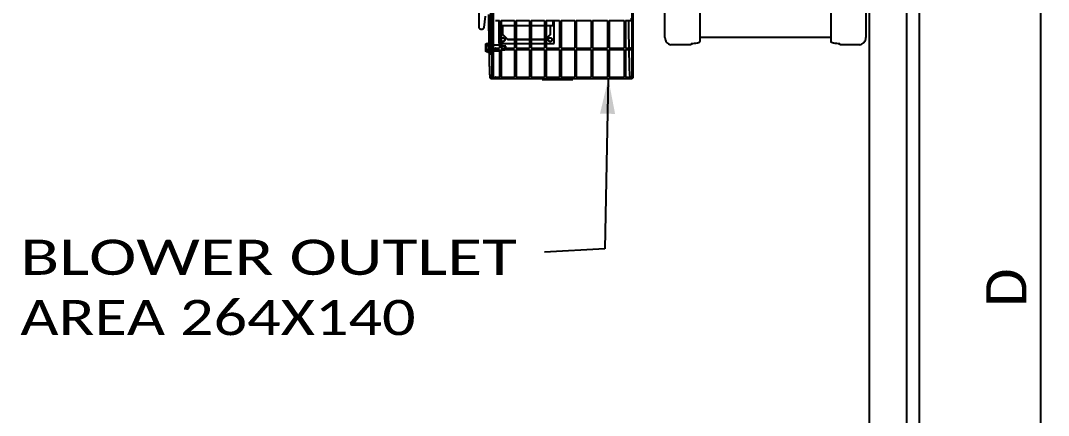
# Model space of a CAD drawing. Header units: millimetres. Extents: x 6781 to 13993, y -7973 to 4183.
# Drawn here: x 9052 to 10074, y 2448 to 2841 of the extents above; entities that cross this region are included whole.
import ezdxf
from ezdxf.enums import TextEntityAlignment as Align

# ---------------------------------------------------------------- set-up
doc = ezdxf.new("R2010")
doc.units = ezdxf.units.MM
doc.header["$LTSCALE"] = 307.34
doc.header["$PDMODE"] = 3
doc.header["$PDSIZE"] = 8
doc.layers.get('0').update_dxf_attribs({"linetype": 'CONTINUOUS'})
doc.layers.get('Defpoints').update_dxf_attribs({"linetype": 'CONTINUOUS'})
doc.styles.get("Standard").update_dxf_attribs({"font": 'calibri.ttf'})
doc.dimstyles.new('DIMSTYLE_1', dxfattribs={"dimtxt": 40, "dimasz": 35, "dimexe": 1.5, "dimexo": 1, "dimgap": 1, "dimtad": 1, "dimdsep": 46, "dimtxsty": 'Standard', "dimblk": '_FILLED', "dimblk1": '_FILLED', "dimblk2": '_FILLED', "dimcen": 0.09, "dimazin": 2, "dimtp": 0.01, "dimtm": 0.01, "dimtfac": 1, "dimtofl": 0, "dimtmove": 0, "dimatfit": 3, "dimldrblk": '_FILLED', "dimfxl": 1, "dimtolj": 1, "dimarcsym": 0})
doc.dimstyles.get("Standard").update_dxf_attribs({"dimtxt": 35, "dimasz": 35, "dimexe": 1.5, "dimexo": 1, "dimtad": 1, "dimdsep": 46, "dimtxsty": 'Standard', "dimblk": '_FILLED', "dimblk1": '_FILLED', "dimblk2": '_FILLED', "dimcen": 0.09, "dimazin": 2, "dimtol": 1, "dimtp": 0.01, "dimtm": 0.01, "dimtfac": 1, "dimtofl": 0, "dimtmove": 0, "dimatfit": 3, "dimldrblk": '_FILLED', "dimfxl": 1, "dimtolj": 1, "dimarcsym": 0})

# ---------------------------------------------------------------- blocks, each defined once
blk = doc.blocks.new('_FILLED')
at = {"color": 0, "linetype": 'ByBlock'}
blk.add_solid([(0, 0), (-1, 0.214), (-1, -0.214)], dxfattribs=at)
blk = doc.blocks.new('*D345')
at = {"color": 0, "linetype": 'Continuous', "lineweight": -2}
for p, q in [((9972, 3061.1), (10068.4, 3061.1)), ((10066.9, 2107.7), (10066.9, 3026.1)), ((9952.7, 2072.7), (10068.4, 2072.7))]:
    blk.add_line(p, q, dxfattribs=at)
at = {"layer": 'Defpoints', "color": 0}
for p in [(9971, 3061.1), (10066.9, 3061.1), (9951.7, 2072.7)]:
    blk.add_point(p, dxfattribs=at)
at = {"color": 0, "linetype": 'ByBlock', "lineweight": -2, "xscale": 35, "yscale": 35, "zscale": 35}
for p, rotation in [((10066.9, 3061.1), 90), ((10066.9, 2072.7), 270)]:
    blk.add_blockref('_FILLED', p, dxfattribs=dict(at, rotation=rotation))
at = {"color": 0, "lineweight": 25, "insert": (10012.5, 2574.8), "char_height": 40, "attachment_point": 2, "rotation": 90, "line_spacing_factor": 0.9}
blk.add_mtext('\\A1;D', dxfattribs=at)

msp = doc.modelspace()

# ---------------------------------------------------------------- linework, layer by layer
at = {"color": 0, "linetype": 'Continuous', "lineweight": 25}
for p, q in [((9520.89973, 2783.65869), (9520.89973, 3047.65869)), ((9522.09967, 2782.65869), (9522.09967, 3047.65869)), ((9660.09367, 2782.65869), (9660.09367, 3047.65845)), ((9661.29362, 2783.65845), (9661.29362, 3047.65845)), ((9896.03522, 2979.38254), (9896.03522, 2161.93269)), ((9933.03522, 2979.38254), (9933.03522, 2161.93269)), ((9946.03522, 2161.93269), (9946.03522, 2979.38254)), ((9692.77341, 2823.75845), (9692.77341, 2963.75845)), ((9892.77341, 2963.75845), (9892.77341, 2823.75845)), ((9727.77341, 2820.01372), (9727.77341, 2916.74947)), ((9857.77341, 2916.74947), (9857.77341, 2820.01372)), ((9519.19499, 2907.10942), (9519.19453, 2809.35944)), ((9520.69492, 2907.10942), (9520.69446, 2809.35944)), ((9507.55706, 2848.13649), (9507.5316, 2834.40507)), ((9507.57079, 2847.84409), (9507.54533, 2834.11266)), ((9512.77604, 2833.85341), (9514.3341, 2845.1609)), ((9518.23379, 2846.86327), (9518.23375, 2839.63888)), ((9507.53364, 2834.31283), (9507.5316, 2834.40507)), ((9507.54533, 2834.11266), (9507.54737, 2834.02043)), ((9518.15359, 2839.63888), (9518.1535, 2819.63889)), ((9518.43347, 2839.62365), (9518.15359, 2839.63888)), ((9518.15359, 2839.63888), (9518.50811, 2839.63888)), ((9518.43338, 2819.62365), (9518.43347, 2839.62365)), ((9518.43347, 2839.62365), (9518.50811, 2839.62365)), ((9518.50811, 2840.61959), (9518.50808, 2833.61959)), ((9518.50808, 2833.61959), (9518.55472, 2833.61705)), ((9518.55476, 2840.61705), (9518.50811, 2840.61959)), ((9518.50811, 2840.61959), (9519.00809, 2840.61959)), ((9518.55472, 2833.61705), (9518.55476, 2840.61705)), ((9518.55472, 2833.61705), (9519.0547, 2833.61705)), ((9518.55476, 2840.61705), (9519.05473, 2840.61705)), ((9518.93335, 2819.62365), (9518.93342, 2833.61705)), ((9519.05473, 2840.61705), (9519.00809, 2840.61959)), ((9519.0547, 2833.61705), (9519.05473, 2840.61705)), ((9524.13629, 2840.67869), (9528.22937, 2840.67869)), ((9527.54237, 2840.67869), (9527.50027, 2817.9764)), ((9527.55663, 2840.67869), (9527.514, 2817.684)), ((9528.22937, 2840.67869), (9528.22937, 2813.28869)), ((9529.72937, 2840.67869), (9529.72937, 2813.28869)), ((9529.72937, 2840.67869), (9543.17872, 2840.67869)), ((9529.72937, 2835.73469), (9543.17872, 2835.73469)), ((9531.53019, 2826.51134), (9531.54729, 2835.73469)), ((9543.17872, 2840.67869), (9543.17872, 2813.28869)), ((9544.67872, 2840.67869), (9544.67872, 2813.28869)), ((9544.67872, 2840.67869), (9558.12807, 2840.67869)), ((9544.67872, 2835.73469), (9558.12807, 2835.73469)), ((9558.12807, 2840.67869), (9558.12807, 2813.28869)), ((9559.62807, 2840.67869), (9559.62807, 2813.28869)), ((9559.62807, 2840.67869), (9573.07742, 2840.67869)), ((9559.62807, 2835.73469), (9573.07742, 2835.73469)), ((9573.07742, 2840.67869), (9573.07742, 2813.28869)), ((9574.57742, 2840.67869), (9574.57742, 2813.28869)), ((9574.57742, 2840.67869), (9588.02677, 2840.67869)), ((9574.57742, 2835.73469), (9581.57365, 2835.73469)), ((9578.53098, 2835.73469), (9578.51442, 2826.80375)), ((9578.54525, 2835.73469), (9578.52814, 2826.51134)), ((9581.57365, 2835.73469), (9581.58282, 2840.67869)), ((9582.5116, 2817.684), (9582.55424, 2840.67869)), ((9588.02677, 2840.67869), (9588.02677, 2813.28869)), ((9589.52677, 2840.67869), (9589.52677, 2813.28869)), ((9589.52677, 2840.67869), (9602.97612, 2840.67869)), ((9602.97612, 2840.67869), (9602.97612, 2813.28869)), ((9604.47612, 2840.67869), (9604.47612, 2813.28869)), ((9604.47612, 2840.67869), (9619.34541, 2840.67869)), ((9619.34541, 2840.67869), (9619.34541, 2813.28869)), ((9620.84541, 2840.67869), (9620.84541, 2813.28869)), ((9620.84541, 2840.67869), (9635.7147, 2840.67869)), ((9635.7147, 2840.67869), (9635.7147, 2813.28869)), ((9637.2147, 2840.67869), (9637.2147, 2813.28869)), ((9637.2147, 2840.67869), (9652.08398, 2840.67869)), ((9652.08398, 2840.67869), (9652.08398, 2813.28869)), ((9653.58398, 2840.67869), (9653.58398, 2813.28869)), ((9653.58398, 2840.67869), (9658.67708, 2840.67869)), ((9509.5416, 2832.15103), (9510.79052, 2832.15103)), ((9536.52088, 2821.60726), (9531.53019, 2826.51134)), ((9531.53071, 2826.78975), (9536.50715, 2821.89967)), ((9574.57742, 2822.94912), (9578.51442, 2826.80375)), ((9578.52814, 2826.51134), (9574.57742, 2822.64328)), ((9578.52814, 2826.51134), (9578.51442, 2826.80375)), ((9857.77341, 2823.75845), (9727.77341, 2823.75845)), ((9514.48924, 2817.15824), (9514.78049, 2817.66278)), ((9514.48977, 2817.15869), (9514.48924, 2817.15824)), ((9514.80236, 2817.70014), (9516.88967, 2817.70014)), ((9515.2284, 2815.67942), (9514.83501, 2815.67943)), ((9515.25424, 2817.1166), (9515.54549, 2817.62114)), ((9515.25477, 2817.11705), (9515.25425, 2817.1166)), ((9515.56737, 2817.6585), (9517.65467, 2817.6585)), ((9517.68732, 2815.63778), (9515.60001, 2815.63779)), ((9516.88967, 2817.70014), (9516.89034, 2817.6585)), ((9517.28965, 2818.65869), (9518.2896, 2818.65869)), ((9517.65467, 2817.6585), (9517.68732, 2815.63778)), ((9517.68732, 2815.63778), (9517.68732, 2811.59633)), ((9517.84216, 2816.55705), (9517.90466, 2816.55705)), ((9518.01663, 2816.51295), (9518.01659, 2816.50682)), ((9518.05465, 2818.61705), (9519.05461, 2818.61705)), ((9518.07318, 2815.57838), (9518.07369, 2815.52118)), ((9518.07369, 2815.52118), (9518.07383, 2815.50466)), ((9518.09806, 2815.44837), (9518.09799, 2815.46588)), ((9518.1535, 2819.63889), (9518.43338, 2819.62365)), ((9518.23366, 2819.63889), (9518.23365, 2818.65869)), ((9518.43338, 2819.62365), (9518.93335, 2819.62365)), ((9519.09602, 2815.91813), (9519.09695, 2815.71382)), ((9519.09695, 2815.71382), (9519.09736, 2815.61758)), ((9519.10124, 2813.72946), (9519.10124, 2813.50148)), ((9522.09967, 2816.65869), (9528.22937, 2816.65869)), ((9522.09967, 2816.61705), (9528.22937, 2816.61705)), ((9524.13629, 2813.28869), (9528.22937, 2813.28869)), ((9527.514, 2817.684), (9528.22937, 2817.684)), ((9529.72937, 2817.684), (9543.17872, 2817.684)), ((9529.72937, 2816.61705), (9530.25412, 2816.61705)), ((9529.72937, 2813.28869), (9543.17872, 2813.28869)), ((9530.37333, 2815.65869), (9532.85947, 2815.65869)), ((9530.37371, 2815.61705), (9533.62447, 2815.61705)), ((9532.90119, 2815.61705), (9532.85964, 2815.65861)), ((9533.51899, 2821.69912), (9533.52101, 2821.60726)), ((9534.05409, 2815.18748), (9533.62465, 2815.61697)), ((9543.17872, 2821.89967), (9536.50715, 2821.89967)), ((9536.52088, 2821.60726), (9536.50715, 2821.89967)), ((9543.17872, 2821.60726), (9536.52088, 2821.60726)), ((9558.12807, 2821.89967), (9544.67872, 2821.89967)), ((9558.12807, 2821.60726), (9544.67872, 2821.60726)), ((9544.67872, 2817.684), (9558.12807, 2817.684)), ((9544.67872, 2813.28869), (9558.12807, 2813.28869)), ((9573.07742, 2821.89967), (9559.62807, 2821.89967)), ((9573.07742, 2821.60726), (9559.62807, 2821.60726)), ((9559.62807, 2817.684), (9573.07742, 2817.684)), ((9559.62807, 2813.28869), (9573.07742, 2813.28869)), ((9574.57742, 2817.684), (9582.5116, 2817.684)), ((9574.57742, 2813.28869), (9588.02677, 2813.28869)), ((9576.52116, 2821.5154), (9576.51914, 2821.60726)), ((9580.51694, 2821.69912), (9580.51896, 2821.60726)), ((9589.52677, 2813.28869), (9602.97612, 2813.28869)), ((9604.47612, 2813.28869), (9619.34541, 2813.28869)), ((9620.84541, 2813.28869), (9635.7147, 2813.28869)), ((9637.2147, 2813.28869), (9652.08398, 2813.28869)), ((9653.58398, 2813.28869), (9658.67708, 2813.28869)), ((9718.77341, 2816.5286), (9698.77341, 2816.5286)), ((9718.77341, 2817.92265), (9718.77341, 2816.5286)), ((9866.77341, 2816.5286), (9866.77341, 2817.92265)), ((9886.77341, 2816.5286), (9866.77341, 2816.5286)), ((9514.48924, 2810.15915), (9514.48977, 2810.15869)), ((9514.48924, 2810.15915), (9514.78049, 2809.6546)), ((9515.54303, 2809.61724), (9514.80237, 2809.61724)), ((9515.22784, 2811.63796), (9514.83501, 2811.63796)), ((9515.25424, 2810.11751), (9515.54549, 2809.61296)), ((9515.25425, 2810.11751), (9515.25477, 2810.11705)), ((9517.65467, 2809.5756), (9515.56738, 2809.5756)), ((9517.68732, 2811.59633), (9515.60001, 2811.59632)), ((9517.28965, 2808.65869), (9518.0487, 2808.65869)), ((9517.68732, 2811.59633), (9517.65467, 2809.5756)), ((9517.84216, 2810.67705), (9517.90466, 2810.67705)), ((9518.01658, 2810.72715), (9518.01663, 2810.72094)), ((9518.05465, 2808.61705), (9519.05461, 2808.61705)), ((9518.06904, 2811.29096), (9518.06859, 2811.25944)), ((9518.07383, 2811.72943), (9518.07347, 2811.68792)), ((9518.09799, 2811.76824), (9518.09806, 2811.78573)), ((9519.17819, 2807.61032), (9518.25692, 2807.66047)), ((9519.09696, 2811.52079), (9519.09602, 2811.31687)), ((9519.09736, 2811.61653), (9519.09696, 2811.52079)), ((9519.17819, 2807.61032), (9520.67813, 2807.61032)), ((9522.09967, 2810.61705), (9528.22937, 2810.61705)), ((9524.13629, 2811.78869), (9528.22937, 2811.78869)), ((9528.22937, 2811.78869), (9528.22937, 2784.39869)), ((9529.72937, 2811.78869), (9543.17872, 2811.78869)), ((9529.72937, 2811.78869), (9529.72937, 2784.39869)), ((9529.72937, 2810.61705), (9530.25412, 2810.61705)), ((9530.37371, 2811.61694), (9530.37512, 2811.78848)), ((9530.37371, 2811.61705), (9533.62447, 2811.61705)), ((9533.79618, 2811.78869), (9533.62465, 2811.61714)), ((9543.17872, 2811.78869), (9543.17872, 2784.39869)), ((9544.67872, 2811.78869), (9558.12807, 2811.78869)), ((9544.67872, 2811.78869), (9544.67872, 2784.39869)), ((9558.12807, 2811.78869), (9558.12807, 2784.39869)), ((9559.62807, 2811.78869), (9573.07742, 2811.78869)), ((9559.62807, 2811.78869), (9559.62807, 2784.39869)), ((9573.07742, 2811.78869), (9573.07742, 2784.39869)), ((9574.57742, 2811.78869), (9588.02677, 2811.78869)), ((9574.57742, 2811.78869), (9574.57742, 2784.39869)), ((9588.02677, 2811.78869), (9588.02677, 2784.39869)), ((9589.52677, 2811.78869), (9602.97612, 2811.78869)), ((9589.52677, 2811.78869), (9589.52677, 2784.39869)), ((9602.97612, 2811.78869), (9602.97612, 2784.39869)), ((9604.47612, 2811.78869), (9619.34541, 2811.78869)), ((9604.47612, 2811.78869), (9604.47612, 2784.39869)), ((9619.34541, 2811.78869), (9619.34541, 2784.39869)), ((9620.84541, 2811.78869), (9635.7147, 2811.78869)), ((9620.84541, 2811.78869), (9620.84541, 2784.39869)), ((9635.7147, 2811.78869), (9635.7147, 2784.39869)), ((9637.2147, 2811.78869), (9652.08398, 2811.78869)), ((9637.2147, 2811.78869), (9637.2147, 2784.39869)), ((9652.08398, 2811.78869), (9652.08398, 2784.39869)), ((9653.58398, 2811.78869), (9658.67708, 2811.78869)), ((9653.58398, 2811.78869), (9653.58398, 2784.39869)), ((9518.78197, 2783.65869), (9528.22937, 2783.65869)), ((9660.09367, 2782.65869), (9519.98192, 2782.65869)), ((9524.13629, 2784.39869), (9528.22937, 2784.39869)), ((9529.22936, 2782.89869), (9543.83543, 2782.89869)), ((9529.72937, 2784.39869), (9543.17872, 2784.39869)), ((9543.93572, 2782.89869), (9558.78478, 2782.89869)), ((9544.67872, 2784.39869), (9558.12807, 2784.39869)), ((9558.88507, 2782.89869), (9573.73413, 2782.89869)), ((9559.62807, 2784.39869), (9573.07742, 2784.39869)), ((9570.65146, 2782.65869), (9570.65146, 2782.15869)), ((9570.65146, 2782.15869), (9601.16326, 2782.15869)), ((9571.16457, 2782.65869), (9571.16457, 2782.15869)), ((9573.83442, 2782.89869), (9588.68348, 2782.89869)), ((9574.57742, 2784.39869), (9588.02677, 2784.39869)), ((9588.78377, 2782.89869), (9603.63283, 2782.89869)), ((9589.52677, 2784.39869), (9602.97612, 2784.39869)), ((9601.16326, 2782.65869), (9601.16326, 2782.15869)), ((9603.73312, 2782.89869), (9620.00212, 2782.89869)), ((9604.47612, 2784.39869), (9619.34541, 2784.39869)), ((9620.10241, 2782.89869), (9636.3714, 2782.89869)), ((9620.84541, 2784.39869), (9635.7147, 2784.39869)), ((9636.47169, 2782.89869), (9652.74069, 2782.89869)), ((9637.2147, 2784.39869), (9652.08398, 2784.39869)), ((9652.84098, 2782.89869), (9653.72395, 2782.89869)), ((9653.58398, 2784.39869), (9658.67708, 2784.39869)), ((9653.58398, 2783.65869), (9661.29362, 2783.65845))]:
    msp.add_line(p, q, dxfattribs=at)
for centre, radius, start, end in [((9658.6773, 2841.42869), 0.75, 248.57142857, 93.5784838), ((9517.90835, 2816.41046), 0.14506, 41.6577698, 44.97422358), ((9524.13618, 2812.53701), 0.75161, 89.9921084, 102.82043753), ((9531.57074, 2821.90488), 1.93659, 348.63921287, 358.2692502), ((9531.59185, 2821.60969), 1.92919, 2.65706585, 7.05640327), ((9578.42375, 2821.6037), 1.90461, 178.27198916, 179.89281028), ((9578.44388, 2821.89832), 1.93855, 187.03718924, 191.11303748), ((9578.56869, 2821.90488), 1.93659, 348.63921287, 358.2692502), ((9578.58981, 2821.60969), 1.92919, 2.65706585, 7.05640327), ((9658.6773, 2812.53869), 0.75, 248.57142857, 93.5784838), ((9517.90823, 2810.82376), 0.14523, 315.02508607, 318.33732483), ((9524.13618, 2783.64701), 0.75161, 89.9921084, 102.82043753), ((9528.992, 2783.63528), 0.73513, 311.77849595, 317.78442575), ((9658.6773, 2783.64869), 0.75, 0, 93.5784838)]:
    msp.add_arc(centre, radius, start, end, dxfattribs=at)
for points, knots in [([(9517.18329, 2846.83307), (9517.21148, 2844.25454), (9517.31899, 2834.85964), (9517.44578, 2825.46495), (9517.55665, 2818.64902)], [0, 0, 0, 0, 0.2744592873, 1, 1, 1, 1]), ([(9507.54739, 2834.02043), (9507.57001, 2833.53341), (9508.02539, 2832.53517), (9509.04755, 2832.15103), (9509.5416, 2832.15103)], [0, 0, 0, 0, 0.4966809407, 1, 1, 1, 1]), ([(9510.79052, 2832.15103), (9511.25882, 2832.15103), (9512.22265, 2832.49277), (9512.71291, 2833.39521), (9512.77604, 2833.85341)], [0, 0, 0, 0, 0.5031033274, 1, 1, 1, 1]), ([(9656.44759, 2840.63422), (9656.47742, 2838.10416), (9656.59021, 2828.98519), (9656.72385, 2819.86645), (9656.84243, 2813.27809)], [0, 0, 0, 0, 0.2774482244, 1, 1, 1, 1]), ([(9656.4476, 2840.63422), (9656.47742, 2838.10416), (9656.59021, 2828.98519), (9656.72386, 2819.86644), (9656.84243, 2813.27808)], [0, 0, 0, 0, 0.2774484164, 1, 1, 1, 1]), ([(9529.72772, 2822.47223), (9529.9146, 2822.84397), (9530.55549, 2823.48167), (9531.87688, 2823.67606), (9533.06527, 2823.0687), (9533.4557, 2822.2566), (9533.50643, 2821.84668)], [0, 0, 0, 0, 0.249660058, 0.5015045928, 0.7521533359, 1, 1, 1, 1]), ([(9576.52, 2821.66113), (9576.53445, 2822.14042), (9576.96295, 2823.12801), (9578.41902, 2823.75259), (9579.92703, 2823.26626), (9580.44549, 2822.32262), (9580.50438, 2821.84668)], [0, 0, 0, 0, 0.2483617078, 0.4999811119, 0.7516035557, 1, 1, 1, 1]), ([(9692.77341, 2823.75845), (9692.77341, 2822.04725), (9693.97961, 2818.59784), (9697.16509, 2816.76649), (9698.77341, 2816.5286)], [0, 0, 0, 0, 0.5127939773, 1, 1, 1, 1]), ([(9886.77341, 2816.5286), (9888.38173, 2816.76649), (9891.56721, 2818.59784), (9892.77341, 2822.04725), (9892.77341, 2823.75845)], [0, 0, 0, 0, 0.487206023, 1, 1, 1, 1]), ([(9514.47344, 2816.68978), (9514.46654, 2816.26279), (9514.45964, 2815.2524), (9514.45712, 2814.24203), (9514.45712, 2813.65869)], [0, 0, 0, 0, 0.4226604319, 1, 1, 1, 1]), ([(9514.45712, 2813.65869), (9514.45712, 2813.07536), (9514.45964, 2812.06498), (9514.46654, 2811.0546), (9514.47344, 2810.6276)], [0, 0, 0, 0, 0.577339577, 1, 1, 1, 1]), ([(9514.48924, 2817.15824), (9514.48744, 2817.15512), (9514.48717, 2817.14267), (9514.48433, 2817.11856), (9514.48294, 2817.07973), (9514.47972, 2817.00119), (9514.47666, 2816.86953), (9514.47451, 2816.75547), (9514.47344, 2816.68978)], [0, 0, 0, 0, 0.0230567199, 0.0757970631, 0.1582014894, 0.2699444628, 0.5796597682, 1, 1, 1, 1]), ([(9514.5061, 2816.68978), (9514.50501, 2816.75728), (9514.50336, 2816.85179), (9514.5004, 2816.96809), (9514.49866, 2817.03499), (9514.49599, 2817.08561), (9514.49555, 2817.12587), (9514.49104, 2817.14309), (9514.49237, 2817.15869), (9514.48977, 2817.15869)], [0, 0, 0, 0, 0.431360469, 0.6032565153, 0.7449212714, 0.8557733117, 0.9353738919, 0.983398628, 1, 1, 1, 1]), ([(9514.5061, 2816.68978), (9514.50332, 2816.86185), (9514.56179, 2817.21833), (9514.71328, 2817.5414), (9514.80236, 2817.70014)], [0, 0, 0, 0, 0.4859698516, 1, 1, 1, 1]), ([(9514.83501, 2815.67942), (9514.74097, 2815.83789), (9514.57959, 2816.15946), (9514.50889, 2816.51682), (9514.5061, 2816.68978)], [0, 0, 0, 0, 0.5157839292, 1, 1, 1, 1]), ([(9514.52242, 2813.65869), (9514.52242, 2814.24203), (9514.5199, 2815.2524), (9514.513, 2816.26279), (9514.5061, 2816.68978)], [0, 0, 0, 0, 0.5773395739, 1, 1, 1, 1]), ([(9514.5061, 2810.6276), (9514.513, 2811.0546), (9514.5199, 2812.06498), (9514.52242, 2813.07536), (9514.52242, 2813.65869)], [0, 0, 0, 0, 0.4226604261, 1, 1, 1, 1]), ([(9514.52242, 2813.65869), (9514.52242, 2814.00028), (9514.5821, 2814.68456), (9514.74024, 2815.35111), (9514.83501, 2815.67943)], [0, 0, 0, 0, 0.4999065043, 1, 1, 1, 1]), ([(9514.83501, 2811.63796), (9514.74024, 2811.96628), (9514.5821, 2812.63282), (9514.52242, 2813.31709), (9514.52242, 2813.65869)], [0, 0, 0, 0, 0.5000935986, 1, 1, 1, 1]), ([(9515.23845, 2816.64814), (9515.23155, 2816.22115), (9515.22465, 2815.21076), (9515.22212, 2814.20039), (9515.22212, 2813.61705)], [0, 0, 0, 0, 0.4226604319, 1, 1, 1, 1]), ([(9515.22212, 2813.61705), (9515.22212, 2813.03372), (9515.22465, 2812.02334), (9515.23155, 2811.01296), (9515.23845, 2810.58596)], [0, 0, 0, 0, 0.577339577, 1, 1, 1, 1]), ([(9515.25425, 2817.1166), (9515.25244, 2817.11348), (9515.25218, 2817.10103), (9515.24933, 2817.07692), (9515.24794, 2817.03809), (9515.24472, 2816.95955), (9515.24167, 2816.82789), (9515.23951, 2816.71383), (9515.23845, 2816.64814)], [0, 0, 0, 0, 0.0230567199, 0.0757970631, 0.1582014894, 0.2699444628, 0.5796597682, 1, 1, 1, 1]), ([(9515.2711, 2816.64814), (9515.27001, 2816.71564), (9515.26836, 2816.81015), (9515.2654, 2816.92645), (9515.26366, 2816.99335), (9515.26099, 2817.04397), (9515.26056, 2817.08423), (9515.25604, 2817.10145), (9515.25737, 2817.11705), (9515.25477, 2817.11705)], [0, 0, 0, 0, 0.431360469, 0.6032565153, 0.7449212714, 0.8557733117, 0.9353738919, 0.983398628, 1, 1, 1, 1]), ([(9515.2711, 2816.64814), (9515.26832, 2816.82021), (9515.32679, 2817.17669), (9515.47828, 2817.49976), (9515.56737, 2817.6585)], [0, 0, 0, 0, 0.4859698516, 1, 1, 1, 1]), ([(9515.60001, 2815.63778), (9515.50597, 2815.79625), (9515.34459, 2816.11782), (9515.27389, 2816.47518), (9515.2711, 2816.64814)], [0, 0, 0, 0, 0.5157839292, 1, 1, 1, 1]), ([(9515.28742, 2813.61705), (9515.28742, 2814.20039), (9515.2849, 2815.21076), (9515.278, 2816.22115), (9515.2711, 2816.64814)], [0, 0, 0, 0, 0.5773395739, 1, 1, 1, 1]), ([(9515.2711, 2810.58596), (9515.278, 2811.01296), (9515.2849, 2812.02334), (9515.28742, 2813.03372), (9515.28742, 2813.61705)], [0, 0, 0, 0, 0.4226604261, 1, 1, 1, 1]), ([(9515.28742, 2813.61705), (9515.28742, 2813.95864), (9515.3471, 2814.64292), (9515.50524, 2815.30947), (9515.60001, 2815.63779)], [0, 0, 0, 0, 0.4999065043, 1, 1, 1, 1]), ([(9515.60001, 2811.59632), (9515.50524, 2811.92464), (9515.3471, 2812.59118), (9515.28743, 2813.27545), (9515.28742, 2813.61705)], [0, 0, 0, 0, 0.5000935986, 1, 1, 1, 1]), ([(9517.28965, 2818.65869), (9517.28816, 2818.65869), (9517.28748, 2818.65062), (9517.28525, 2818.64082), (9517.28385, 2818.61927), (9517.28191, 2818.59167), (9517.28017, 2818.55527), (9517.27753, 2818.4914), (9517.27448, 2818.39196), (9517.27105, 2818.24996), (9517.26773, 2818.07823), (9517.26453, 2817.87795), (9517.26261, 2817.73503), (9517.26166, 2817.65901)], [0, 0, 0, 0, 0.0044554215, 0.0167118003, 0.0369586385, 0.0652046312, 0.1014132333, 0.1455237421, 0.2571827104, 0.3994667096, 0.5714724262, 0.7720775642, 1, 1, 1, 1]), ([(9517.31763, 2817.65895), (9517.31669, 2817.73497), (9517.31477, 2817.8779), (9517.31157, 2818.0782), (9517.30825, 2818.24993), (9517.30482, 2818.39194), (9517.30177, 2818.49139), (9517.29913, 2818.55527), (9517.29739, 2818.59167), (9517.29545, 2818.61927), (9517.29405, 2818.64082), (9517.29182, 2818.65062), (9517.29113, 2818.65869), (9517.28965, 2818.65869)], [0, 0, 0, 0, 0.2279214855, 0.4285261386, 0.6005319268, 0.7428163326, 0.8544756082, 0.8985863405, 0.9347951548, 0.9630412265, 0.9832881316, 0.9955445732, 1, 1, 1, 1]), ([(9517.67058, 2816.66966), (9517.67262, 2816.66494), (9517.68274, 2816.64387), (9517.69695, 2816.62473), (9517.70984, 2816.61184)], [0, 0, 0, 0, 0.2198718532, 1, 1, 1, 1]), ([(9518.05465, 2818.61705), (9518.05378, 2818.61705), (9518.05279, 2818.61284), (9518.05156, 2818.60717), (9518.05028, 2818.59547), (9518.04825, 2818.57226), (9518.04594, 2818.53155), (9518.04331, 2818.47011), (9518.0407, 2818.39128), (9518.03812, 2818.2956), (9518.03558, 2818.18329), (9518.03208, 2818.00159), (9518.02803, 2817.73644), (9518.02372, 2817.37543), (9518.01983, 2816.96115), (9518.01765, 2816.66777), (9518.01663, 2816.51314)], [0, 0, 0, 0, 0.0012436446, 0.0044718727, 0.0097746463, 0.0171629112, 0.0381922284, 0.0674988531, 0.1049852971, 0.1505230087, 0.2039470466, 0.2650752469, 0.4095381653, 0.5818675355, 0.7796221013, 1, 1, 1, 1]), ([(9518.01673, 2816.50688), (9518.03777, 2816.48325), (9518.05464, 2816.44112), (9518.05939, 2816.36904), (9518.06281, 2816.28026), (9518.06603, 2816.13671), (9518.0679, 2816.02338), (9518.06883, 2815.95799)], [0, 0, 0, 0, 0.1703349943, 0.2267657578, 0.3899715495, 0.6479654833, 1, 1, 1, 1]), ([(9518.09799, 2815.46588), (9518.09716, 2815.68894), (9518.09525, 2816.11645), (9518.0914, 2816.72529), (9518.08679, 2817.26526), (9518.08221, 2817.66657), (9518.0781, 2817.94435), (9518.07507, 2818.11742), (9518.07195, 2818.26553), (9518.06874, 2818.38782), (9518.06589, 2818.47336), (9518.06345, 2818.52826), (9518.06181, 2818.55951), (9518.06005, 2818.58323), (9518.05866, 2818.60169), (9518.05676, 2818.6102), (9518.05594, 2818.61705), (9518.05465, 2818.61705)], [0, 0, 0, 0, 0.2122886513, 0.4068765254, 0.579452617, 0.7261935405, 0.7888360279, 0.8438490009, 0.8909289033, 0.9298159773, 0.9602941118, 0.9723270874, 0.9822011802, 0.9899018177, 0.995422749, 0.9987685829, 1, 1, 1, 1]), ([(9518.06883, 2815.95799), (9518.06924, 2815.92952), (9518.07095, 2815.80299), (9518.07227, 2815.67645), (9518.07318, 2815.57838)], [0, 0, 0, 0, 0.22502151, 1, 1, 1, 1]), ([(9518.07383, 2815.50466), (9518.07633, 2815.21311), (9518.08272, 2813.95471), (9518.08211, 2812.69625), (9518.07383, 2811.72943)], [0, 0, 0, 0, 0.2316890168, 1, 1, 1, 1]), ([(9518.09806, 2811.78573), (9518.09916, 2812.0855), (9518.10236, 2813.30638), (9518.10144, 2814.52727), (9518.09806, 2815.44837)], [0, 0, 0, 0, 0.2455413018, 1, 1, 1, 1]), ([(9518.2896, 2818.65869), (9518.29059, 2818.65869), (9518.29155, 2818.65377), (9518.29296, 2818.64732), (9518.29428, 2818.63378), (9518.29512, 2818.62381), (9518.29555, 2818.61785)], [0, 0, 0, 0, 0.0712827032, 0.2593271091, 0.5687308149, 1, 1, 1, 1]), ([(9519.05461, 2818.61705), (9519.05571, 2818.61705), (9519.05663, 2818.61137), (9519.05823, 2818.60411), (9519.05959, 2818.58866), (9519.06197, 2818.55823), (9519.06456, 2818.50478), (9519.06757, 2818.42428), (9519.07052, 2818.32111), (9519.07343, 2818.19612), (9519.07626, 2818.04975), (9519.08014, 2817.814), (9519.08453, 2817.47187), (9519.08907, 2817.0091), (9519.093, 2816.48316), (9519.09508, 2816.11244), (9519.09602, 2815.91813)], [0, 0, 0, 0, 0.0012305824, 0.0045210157, 0.0099422871, 0.0175013224, 0.0390129508, 0.0689629036, 0.1072223187, 0.1536082595, 0.2079117464, 0.2698745165, 0.4156021159, 0.5880792238, 0.7840950051, 1, 1, 1, 1]), ([(9519.09736, 2815.61758), (9519.09797, 2815.46606), (9519.10019, 2814.83669), (9519.10114, 2814.20732), (9519.10124, 2813.72946)], [0, 0, 0, 0, 0.2407478807, 1, 1, 1, 1]), ([(9519.10124, 2813.50148), (9519.10121, 2813.34007), (9519.10078, 2812.71176), (9519.09926, 2812.08344), (9519.09736, 2811.61653)], [0, 0, 0, 0, 0.2568791896, 1, 1, 1, 1]), ([(9523.9694, 2813.26989), (9523.80845, 2813.23312), (9523.50255, 2813.04416), (9523.38632, 2812.70386), (9523.38632, 2812.53869)], [0, 0, 0, 0, 0.499906279, 1, 1, 1, 1]), ([(9533.52101, 2821.60726), (9533.52021, 2821.17593), (9533.20187, 2820.28253), (9532.00476, 2819.55165), (9530.60813, 2819.68879), (9529.92286, 2820.34835), (9529.72765, 2820.73602)], [0, 0, 0, 0, 0.2478500635, 0.4986827036, 0.7505846081, 1, 1, 1, 1]), ([(9529.72907, 2820.99897), (9529.91554, 2820.64384), (9530.53519, 2820.03623), (9531.80313, 2819.83276), (9532.96614, 2820.3759), (9533.39065, 2821.13141), (9533.46938, 2821.5234)], [0, 0, 0, 0, 0.2491126558, 0.5006618802, 0.7516915695, 1, 1, 1, 1]), ([(9530.37371, 2815.61714), (9530.37258, 2815.74437), (9530.37018, 2815.96537), (9530.36609, 2816.25071), (9530.36051, 2816.4407), (9530.35587, 2816.55684), (9530.32509, 2816.58763)], [0, 0, 0, 0, 0.3913811548, 0.6836106124, 0.8660625222, 1, 1, 1, 1]), ([(9530.381, 2813.28859), (9530.38122, 2813.49956), (9530.38119, 2814.27575), (9530.37873, 2815.05194), (9530.37371, 2815.61714)], [0, 0, 0, 0, 0.2718003819, 1, 1, 1, 1]), ([(9532.85964, 2815.6586), (9532.8623, 2815.65594), (9532.86007, 2815.64007), (9532.86277, 2815.62771), (9532.86322, 2815.61782)], [0, 0, 0, 0, 0.275062993, 1, 1, 1, 1]), ([(9533.62465, 2815.61696), (9533.62789, 2815.61371), (9533.62485, 2815.59413), (9533.63058, 2815.55997), (9533.63019, 2815.49941), (9533.63292, 2815.4189), (9533.63428, 2815.31663), (9533.63676, 2815.14241), (9533.63906, 2814.8829), (9533.64124, 2814.53059), (9533.64264, 2814.13587), (9533.64325, 2813.7171), (9533.6431, 2813.43196), (9533.64288, 2813.2886)], [0, 0, 0, 0, 0.0059240015, 0.0217258708, 0.0472569656, 0.0822257507, 0.1262231215, 0.1787453796, 0.3068137519, 0.460492985, 0.6326557891, 0.8153159664, 1, 1, 1, 1]), ([(9534.05409, 2815.18749), (9534.05677, 2815.18482), (9534.05416, 2815.16863), (9534.05893, 2815.14047), (9534.05852, 2815.09045), (9534.06075, 2815.02399), (9534.06183, 2814.93962), (9534.06381, 2814.79615), (9534.06562, 2814.58296), (9534.06731, 2814.29444), (9534.06834, 2813.97279), (9534.06872, 2813.63376), (9534.06851, 2813.40372), (9534.06828, 2813.28856)], [0, 0, 0, 0, 0.0059756797, 0.021970717, 0.0478266288, 0.0832282178, 0.1277422592, 0.1808274706, 0.3100051048, 0.4644525391, 0.636619693, 0.8180916693, 1, 1, 1, 1]), ([(9580.51896, 2821.60726), (9580.51805, 2821.11221), (9580.08746, 2820.07826), (9578.56749, 2819.44663), (9577.01948, 2820.00727), (9576.54409, 2821.02113), (9576.52118, 2821.5154)], [0, 0, 0, 0, 0.2483839167, 0.500142201, 0.7517410762, 1, 1, 1, 1]), ([(9576.54167, 2821.52467), (9576.62718, 2821.08937), (9577.13422, 2820.2511), (9578.50159, 2819.78075), (9579.86927, 2820.25069), (9580.37983, 2821.08771), (9580.46733, 2821.5234)], [0, 0, 0, 0, 0.2483038071, 0.4996381095, 0.7512687129, 1, 1, 1, 1]), ([(9718.77341, 2817.92265), (9719.92278, 2817.92265), (9722.04572, 2818.00051), (9724.89201, 2818.44707), (9726.74656, 2818.91112), (9727.77341, 2819.66253), (9727.77341, 2820.01372)], [0, 0, 0, 0, 0.3621355051, 0.6724306372, 0.8893499254, 1, 1, 1, 1]), ([(9857.77341, 2820.01372), (9857.77341, 2819.66253), (9858.80027, 2818.91112), (9860.65482, 2818.44707), (9863.50111, 2818.00051), (9865.62405, 2817.92265), (9866.77341, 2817.92265)], [0, 0, 0, 0, 0.1106500106, 0.3275692262, 0.637864355, 1, 1, 1, 1]), ([(9514.47344, 2810.6276), (9514.47451, 2810.56191), (9514.47666, 2810.44786), (9514.47972, 2810.31619), (9514.48294, 2810.23766), (9514.48433, 2810.19882), (9514.48717, 2810.17472), (9514.48744, 2810.16227), (9514.48924, 2810.15915)], [0, 0, 0, 0, 0.4203402314, 0.7300555367, 0.841798509, 0.9242029358, 0.9769432796, 1, 1, 1, 1]), ([(9514.48977, 2810.15869), (9514.49237, 2810.15869), (9514.49104, 2810.1743), (9514.49555, 2810.19151), (9514.49599, 2810.23177), (9514.49866, 2810.2824), (9514.5004, 2810.34929), (9514.50336, 2810.4656), (9514.50501, 2810.5601), (9514.5061, 2810.6276)], [0, 0, 0, 0, 0.0166013723, 0.0646261081, 0.1442266872, 0.2550787286, 0.396743489, 0.568639531, 1, 1, 1, 1]), ([(9514.80237, 2809.61724), (9514.71329, 2809.77598), (9514.56178, 2810.09905), (9514.50332, 2810.45553), (9514.5061, 2810.6276)], [0, 0, 0, 0, 0.5140311519, 1, 1, 1, 1]), ([(9514.5061, 2810.6276), (9514.50889, 2810.80057), (9514.57959, 2811.15793), (9514.74097, 2811.4795), (9514.83501, 2811.63796)], [0, 0, 0, 0, 0.4842160434, 1, 1, 1, 1]), ([(9515.23845, 2810.58596), (9515.23951, 2810.52027), (9515.24167, 2810.40622), (9515.24472, 2810.27455), (9515.24794, 2810.19602), (9515.24933, 2810.15718), (9515.25218, 2810.13308), (9515.25244, 2810.12063), (9515.25425, 2810.11751)], [0, 0, 0, 0, 0.4203402314, 0.7300555367, 0.841798509, 0.9242029358, 0.9769432796, 1, 1, 1, 1]), ([(9515.25477, 2810.11705), (9515.25737, 2810.11705), (9515.25604, 2810.13266), (9515.26056, 2810.14987), (9515.26099, 2810.19013), (9515.26366, 2810.24076), (9515.2654, 2810.30765), (9515.26836, 2810.42396), (9515.27001, 2810.51846), (9515.2711, 2810.58596)], [0, 0, 0, 0, 0.0166013723, 0.0646261081, 0.1442266872, 0.2550787286, 0.396743489, 0.568639531, 1, 1, 1, 1]), ([(9515.56737, 2809.5756), (9515.47829, 2809.73434), (9515.32679, 2810.05741), (9515.26832, 2810.41389), (9515.2711, 2810.58596)], [0, 0, 0, 0, 0.5140311519, 1, 1, 1, 1]), ([(9515.2711, 2810.58596), (9515.27389, 2810.75893), (9515.34459, 2811.11629), (9515.50597, 2811.43786), (9515.60001, 2811.59632)], [0, 0, 0, 0, 0.4842160434, 1, 1, 1, 1]), ([(9517.26274, 2809.5745), (9517.26366, 2809.5047), (9517.26552, 2809.37353), (9517.26863, 2809.18983), (9517.27183, 2809.03251), (9517.27513, 2808.90253), (9517.27806, 2808.81157), (9517.28058, 2808.75318), (9517.28226, 2808.71992), (9517.28409, 2808.69469), (9517.28548, 2808.67503), (9517.28751, 2808.66602), (9517.28828, 2808.65869), (9517.28965, 2808.65869)], [0, 0, 0, 0, 0.2284515885, 0.4292479258, 0.6012185334, 0.7433437181, 0.8547913653, 0.8988018188, 0.9349210061, 0.9630924626, 0.9832879527, 0.9955211083, 1, 1, 1, 1]), ([(9517.28965, 2808.65869), (9517.29102, 2808.65869), (9517.29179, 2808.66602), (9517.29381, 2808.67503), (9517.29521, 2808.69469), (9517.29704, 2808.71992), (9517.29872, 2808.75318), (9517.30124, 2808.81157), (9517.30417, 2808.90253), (9517.30747, 2809.0325), (9517.31067, 2809.18983), (9517.31377, 2809.37353), (9517.31563, 2809.50469), (9517.31656, 2809.5745)], [0, 0, 0, 0, 0.004478874, 0.0167119847, 0.036907443, 0.0650788901, 0.1011979467, 0.1452082354, 0.256655772, 0.3987805868, 0.5707512506, 0.7715476915, 1, 1, 1, 1]), ([(9517.70984, 2810.62227), (9517.70536, 2810.61778), (9517.68972, 2810.60038), (9517.67734, 2810.5801), (9517.67059, 2810.56447)], [0, 0, 0, 0, 0.2716443761, 1, 1, 1, 1]), ([(9517.73588, 2808.65526), (9517.80771, 2805.0428), (9517.9191, 2799.9985), (9518.10226, 2793.77147), (9518.23047, 2790.24645), (9518.35673, 2787.46927), (9518.4842, 2785.5342), (9518.59097, 2784.30509), (9518.68957, 2783.84359), (9518.74195, 2783.65869), (9518.78197, 2783.65869)], [0, 0, 0, 0, 0.432760141, 0.6044946021, 0.7457366039, 0.8560914961, 0.935244758, 0.9830203511, 0.9952064196, 1, 1, 1, 1]), ([(9518.01663, 2810.72094), (9518.01765, 2810.56631), (9518.01983, 2810.27294), (9518.02372, 2809.85866), (9518.02803, 2809.49765), (9518.03208, 2809.23251), (9518.03558, 2809.05081), (9518.03812, 2808.93851), (9518.0407, 2808.84282), (9518.04331, 2808.76399), (9518.04594, 2808.70256), (9518.04825, 2808.66185), (9518.05028, 2808.63863), (9518.05156, 2808.62694), (9518.05279, 2808.62127), (9518.05378, 2808.61705), (9518.05465, 2808.61705)], [0, 0, 0, 0, 0.220377398, 0.4181315256, 0.5904606933, 0.7349237221, 0.7960521094, 0.8494762926, 0.8950142522, 0.9325008059, 0.9618076051, 0.9828370053, 0.9902252952, 0.995528096, 0.998756346, 1, 1, 1, 1]), ([(9518.06859, 2811.25944), (9518.06767, 2811.1964), (9518.06583, 2811.08716), (9518.06264, 2810.94875), (9518.0593, 2810.86296), (9518.05449, 2810.79233), (9518.03763, 2810.7507), (9518.01673, 2810.72722)], [0, 0, 0, 0, 0.3498364405, 0.6061122007, 0.7685508575, 0.8255805925, 1, 1, 1, 1]), ([(9518.05465, 2808.61705), (9518.05594, 2808.61705), (9518.05676, 2808.62391), (9518.05866, 2808.63242), (9518.06005, 2808.65087), (9518.06181, 2808.67459), (9518.06345, 2808.70585), (9518.06589, 2808.76075), (9518.06874, 2808.84629), (9518.07195, 2808.96858), (9518.07507, 2809.11669), (9518.0781, 2809.28975), (9518.08221, 2809.56753), (9518.08679, 2809.96885), (9518.0914, 2810.50881), (9518.09525, 2811.11766), (9518.09716, 2811.54518), (9518.09799, 2811.76824)], [0, 0, 0, 0, 0.0012314066, 0.0045772141, 0.0100981131, 0.0177987181, 0.0276727379, 0.0397056165, 0.0701835957, 0.1090703979, 0.1561501188, 0.2111628422, 0.2738052586, 0.4205462044, 0.5931225676, 0.7877108145, 1, 1, 1, 1]), ([(9518.07347, 2811.68792), (9518.07314, 2811.65162), (9518.0719, 2811.5193), (9518.07039, 2811.38698), (9518.06904, 2811.29096)], [0, 0, 0, 0, 0.2743392618, 1, 1, 1, 1]), ([(9518.2386, 2808.61559), (9518.23958, 2808.48185), (9518.24236, 2808.24832), (9518.24395, 2807.9748), (9518.25022, 2807.8152), (9518.24786, 2807.73033), (9518.25851, 2807.69401), (9518.25149, 2807.66077), (9518.25692, 2807.66047)], [0, 0, 0, 0, 0.4199060217, 0.7361952299, 0.8502420079, 0.9328404774, 0.982903643, 1, 1, 1, 1]), ([(9519.09602, 2811.31687), (9519.09508, 2811.1225), (9519.09301, 2810.75167), (9519.08908, 2810.22557), (9519.08454, 2809.76264), (9519.08014, 2809.4204), (9519.07627, 2809.18456), (9519.07343, 2809.03814), (9519.07052, 2808.9131), (9519.06758, 2808.8099), (9519.06456, 2808.72936), (9519.06197, 2808.67589), (9519.05959, 2808.64545), (9519.05823, 2808.63), (9519.05663, 2808.62274), (9519.05571, 2808.61705), (9519.05461, 2808.61705)], [0, 0, 0, 0, 0.21589736, 0.4119099217, 0.5843869521, 0.7301165929, 0.7920808485, 0.8463859417, 0.8927734575, 0.9310343242, 0.9609854706, 0.9824980151, 0.9900573546, 0.9954788502, 0.9987694139, 1, 1, 1, 1]), ([(9519.17819, 2807.61032), (9519.18939, 2807.60971), (9519.16971, 2807.68227), (9519.19307, 2807.75366), (9519.18418, 2807.92796), (9519.19133, 2808.13646), (9519.19154, 2808.40034), (9519.19428, 2808.81177), (9519.19453, 2809.1362), (9519.19453, 2809.35944)], [0, 0, 0, 0, 0.0192363165, 0.076085218, 0.1684495399, 0.2928161866, 0.4442985023, 0.6171657622, 1, 1, 1, 1]), ([(9520.69446, 2809.35944), (9520.69446, 2809.1362), (9520.69421, 2808.81177), (9520.69148, 2808.40034), (9520.69126, 2808.13646), (9520.68411, 2807.92796), (9520.69301, 2807.75366), (9520.66965, 2807.68227), (9520.68933, 2807.60971), (9520.67813, 2807.61032)], [0, 0, 0, 0, 0.3828345907, 0.5557019088, 0.707184163, 0.8315507397, 0.9239149277, 0.9807637466, 1, 1, 1, 1]), ([(9523.38632, 2812.53869), (9523.38632, 2812.34733), (9523.54632, 2811.94867), (9523.94498, 2811.78876), (9524.13629, 2811.78876)], [0, 0, 0, 0, 0.5000636189, 1, 1, 1, 1]), ([(9530.32509, 2810.64647), (9530.35587, 2810.67726), (9530.36051, 2810.7934), (9530.36609, 2810.98339), (9530.37018, 2811.26872), (9530.37258, 2811.48972), (9530.37371, 2811.61694)], [0, 0, 0, 0, 0.1339385954, 0.3163901638, 0.6086192364, 1, 1, 1, 1]), ([(9533.63202, 2811.78807), (9533.63151, 2811.76381), (9533.6299, 2811.72225), (9533.63014, 2811.66813), (9533.62503, 2811.63757), (9533.62756, 2811.62007), (9533.62465, 2811.61714)], [0, 0, 0, 0, 0.4251997135, 0.7354476321, 0.9275413611, 1, 1, 1, 1]), ([(9656.8706, 2811.73721), (9656.98242, 2805.71814), (9657.24516, 2796.70008), (9657.44242, 2787.65987), (9657.76074, 2784.66832)], [0, 0, 0, 0, 0.6667861729, 1, 1, 1, 1]), ([(9656.8706, 2811.73721), (9656.98242, 2805.71819), (9657.24517, 2796.70022), (9657.44243, 2787.66009), (9657.76074, 2784.66856)], [0, 0, 0, 0, 0.6667859119, 1, 1, 1, 1]), ([(9519.87361, 2782.91349), (9519.88737, 2782.84874), (9519.90506, 2782.77149), (9519.95404, 2782.65869), (9519.98192, 2782.65869)], [0, 0, 0, 0, 0.7036600227, 1, 1, 1, 1]), ([(9523.9694, 2784.37989), (9523.80845, 2784.34312), (9523.50255, 2784.15416), (9523.38632, 2783.81386), (9523.38632, 2783.64869)], [0, 0, 0, 0, 0.499906279, 1, 1, 1, 1]), ([(9528.68804, 2782.96028), (9528.61272, 2782.99275), (9528.36774, 2783.14618), (9528.2313, 2783.44539), (9528.22941, 2783.64869)], [0, 0, 0, 0, 0.2874602826, 1, 1, 1, 1]), ([(9657.76074, 2784.66856), (9657.76687, 2784.611), (9657.77904, 2784.50126), (9657.79245, 2784.39165), (9657.79921, 2784.33955)], [0, 0, 0, 0, 0.5241831214, 1, 1, 1, 1]), ([(9657.76074, 2784.66832), (9657.76686, 2784.61081), (9657.77902, 2784.50115), (9657.79242, 2784.39164), (9657.79917, 2784.33957)], [0, 0, 0, 0, 0.52415963, 1, 1, 1, 1])]:
    msp.add_open_spline(points, degree=3, knots=knots, dxfattribs=at)
for points in [[(9517.70984, 2816.61185), (9517.74362, 2816.57811), (9517.79442, 2816.55705), (9517.84216, 2816.55705)], [(9517.90466, 2816.55705), (9517.94304, 2816.55705), (9517.98399, 2816.54016), (9518.011, 2816.51289)], [(9530.32511, 2816.58759), (9530.30698, 2816.6057), (9530.27974, 2816.61705), (9530.25412, 2816.61705)], [(9517.84216, 2810.67705), (9517.7944, 2810.67705), (9517.74357, 2810.65596), (9517.70979, 2810.62219)], [(9518.01098, 2810.72113), (9517.98384, 2810.69401), (9517.94302, 2810.67705), (9517.90466, 2810.67705)], [(9530.25412, 2810.61705), (9530.27974, 2810.61705), (9530.30712, 2810.62829), (9530.32512, 2810.64652)], [(9528.98637, 2782.89869), (9528.88483, 2782.89869), (9528.78129, 2782.92009), (9528.68804, 2782.96028)], [(9528.98637, 2782.89869), (9529.16304, 2782.89869), (9529.35003, 2782.96937), (9529.48178, 2783.08707)], [(9652.84098, 2782.89869), (9652.94346, 2782.89869), (9653.04803, 2782.92069), (9653.14184, 2782.96195)], [(9653.14184, 2782.96195), (9653.24284, 2783.00636), (9653.33583, 2783.07564), (9653.40723, 2783.15975)]]:
    msp.add_open_spline(points, degree=3, dxfattribs=at)

# ---------------------------------------------------------------- texts
for s, width, p, p2 in [('BLOWER OUTLET', 1.287593, (9051.37349, 2587.57428), (9545.53692, 2587.57428)), ('AREA 264X140', 1.1939, (9051.37349, 2527.57428), (9444.68089, 2527.57428))]:
    msp.add_text(s, height=35, dxfattribs=dict(at, width=width)).set_placement(p, p2, align=Align.FIT)

# ---------------------------------------------------------------- dimensions: what is measured, and where the dimension line sits
dim = msp.add_linear_dim(base=(10066.87652, 3061.07607), p1=(9951.6951, 2072.73462), p2=(9970.96867, 3061.07607), angle=90, text='D', dimstyle='DIMSTYLE_1', dxfattribs=at)
dim.commit()
dim.dimension.update_dxf_attribs({"geometry": '*D345', "text_midpoint": (10066.87652, 2574.80749), "dimtype": 160})

# ---------------------------------------------------------------- leaders
msp.add_leader([(9636.44645, 2782.89912), (9632.90059, 2613.36697), (9572.90059, 2610.25125)], dimstyle='Standard', override={"dimtad": 0}, dxfattribs=at)

doc.saveas('drawing.dxf')
